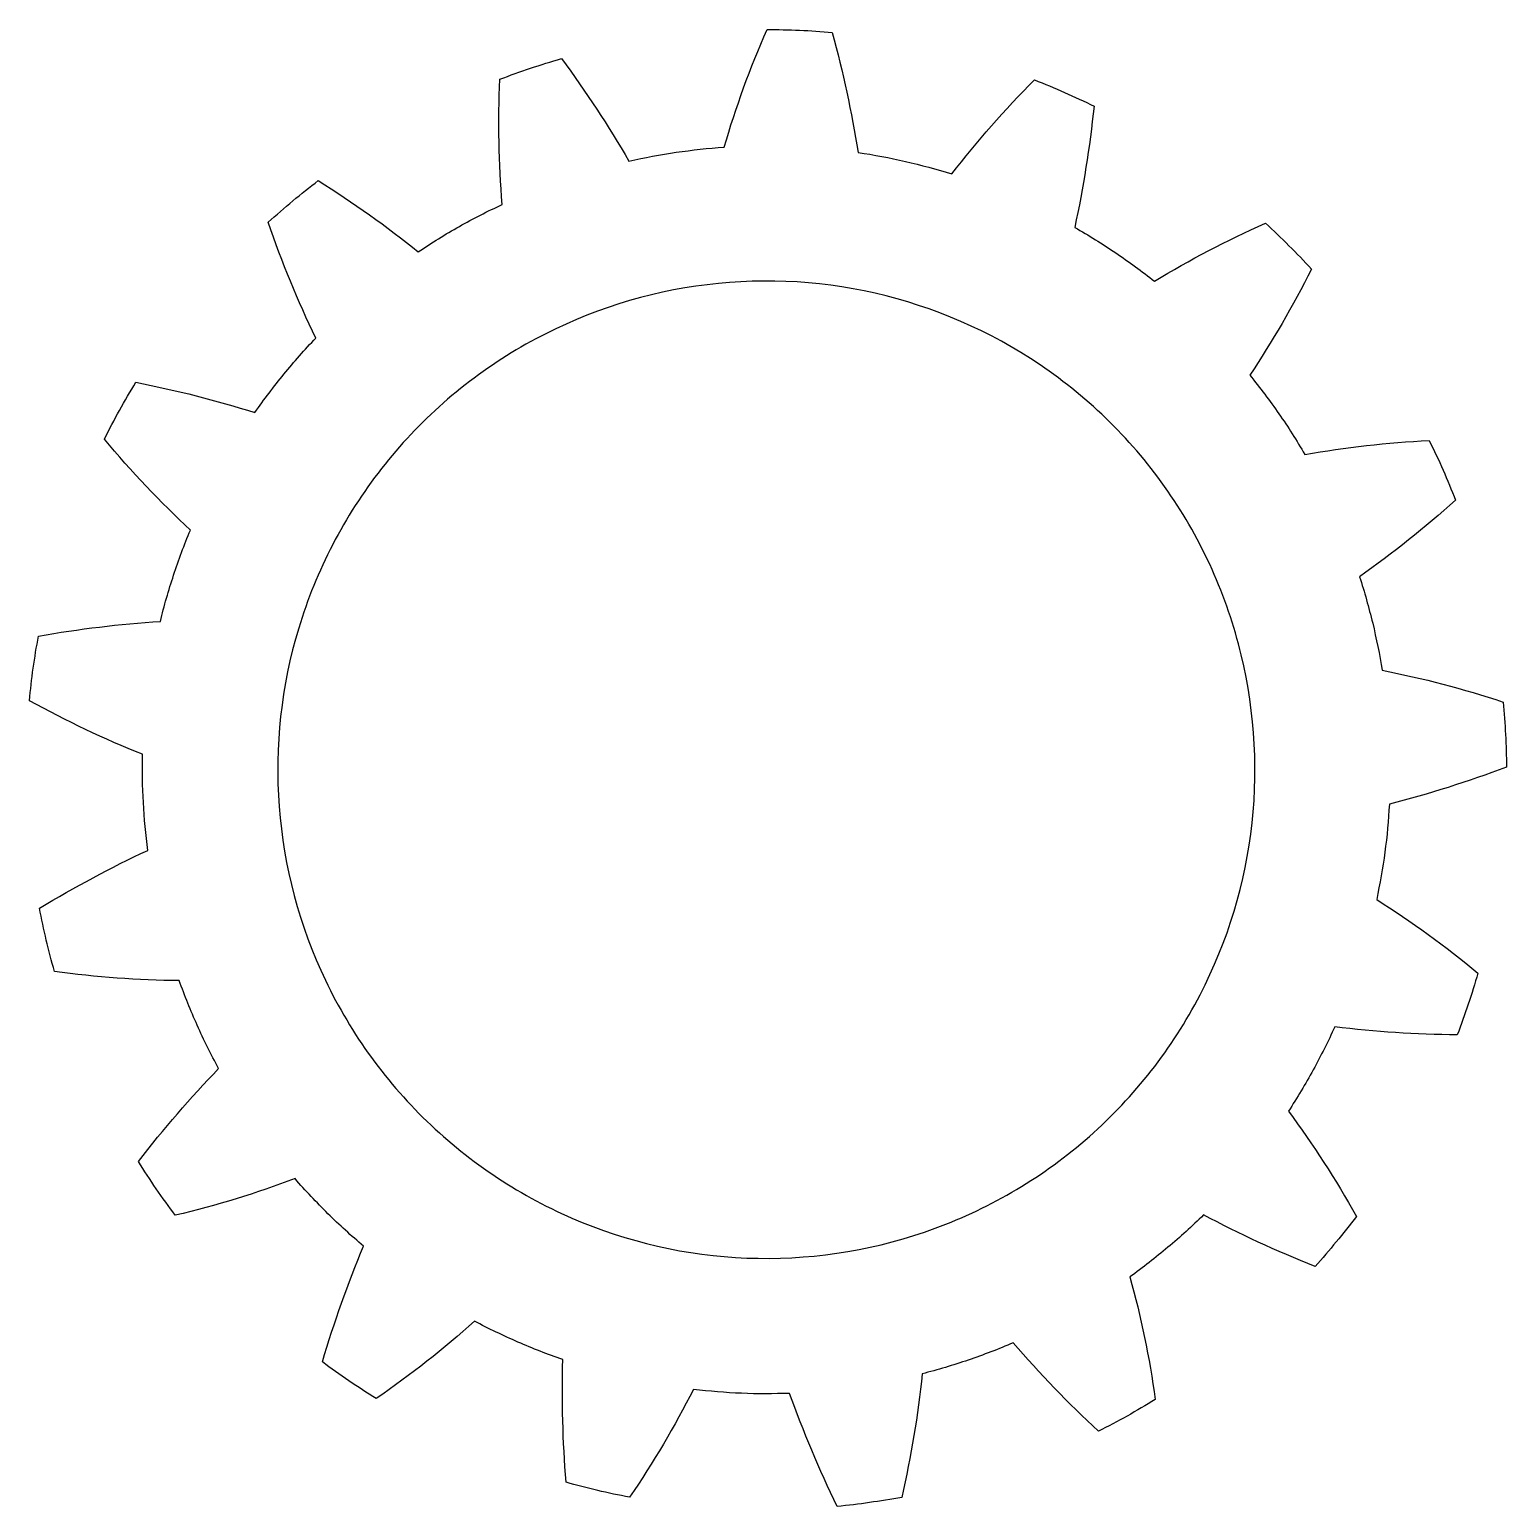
# Model space of a CAD drawing. Header units: centimetres. Extents: x -8.4 to 8.4, y -8.4 to 8.4.
import ezdxf

# ---------------------------------------------------------------- set-up
doc = ezdxf.new("R2010")
doc.units = ezdxf.units.CM
doc.header["$MEASUREMENT"] = 0
doc.layers.add('Camada 1', color=7, linetype='Continuous')

msp = doc.modelspace()

# ---------------------------------------------------------------- linework, layer by layer
at = {"layer": 'Camada 1', "color": 250}
for points, knots in [([(6.97721, -0.95066), (7.00475, -0.77114), (7.01645, -0.58932), (7.0288, -0.40832), (7.0288, -0.40832), (7.47063, -0.29489), (7.91902, -0.1554), (8.35238, 0.00975), (8.35238, 0.00975), (8.35339, 0.25565), (8.33807, 0.50132), (8.31764, 0.7459), (8.31764, 0.7459), (7.86076, 0.896), (7.40851, 1.01615), (6.94697, 1.10483), (6.94697, 1.10483), (6.9217, 1.28477), (6.87855, 1.46146), (6.84127, 1.63926), (6.84127, 1.63926), (6.7933, 1.81436), (6.75091, 1.99121), (6.69109, 2.16282), (6.69109, 2.16282), (7.06775, 2.42957), (7.42806, 2.71755), (7.77683, 3.02877), (7.77683, 3.02877), (7.6878, 3.25734), (7.5903, 3.48364), (7.47909, 3.70282), (7.47909, 3.70282), (7.00363, 3.68131), (6.53077, 3.62702), (6.07254, 3.54613), (6.07254, 3.54613), (5.9788, 3.7016), (5.88535, 3.85789), (5.77877, 4.00502), (5.77877, 4.00502), (5.67717, 4.15581), (5.56417, 4.29818), (5.45222, 4.44121), (5.45222, 4.44121), (5.70148, 4.82232), (5.93717, 5.22586), (6.14831, 5.64165), (6.14831, 5.64165), (5.98236, 5.82294), (5.80679, 5.99466), (5.62732, 6.16224), (5.62732, 6.16224), (5.18721, 5.9637), (4.77322, 5.7497), (4.37182, 5.5039), (4.37182, 5.5039), (4.23125, 5.61907), (4.08181, 5.72255), (3.93346, 5.82735), (3.93346, 5.82735), (3.78109, 5.92625), (3.62882, 6.02542), (3.46988, 6.11339), (3.46988, 6.11339), (3.56875, 6.56559), (3.63837, 7.01731), (3.68816, 7.48536), (3.68816, 7.48536), (3.46744, 7.59268), (3.24363, 7.69367), (3.01437, 7.78175), (3.01437, 7.78175), (2.67795, 7.44573), (2.36445, 7.08558), (2.08076, 6.71852), (2.08076, 6.71852), (1.90688, 6.77141), (1.73204, 6.82065), (1.55458, 6.8601), (1.55458, 6.8601), (1.37765, 6.90095), (1.19895, 6.93551), (1.01922, 6.96114), (1.01922, 6.96114), (0.94754, 7.41413), (0.85031, 7.87004), (0.72606, 8.31824), (0.72606, 8.31824), (0.48137, 8.3427), (0.23504, 8.35063), (-0.01054, 8.35143), (-0.01054, 8.35143), (-0.20257, 7.91415), (-0.364, 7.47016), (-0.49499, 7.02079), (-0.49499, 7.02079), (-0.67636, 7.01084), (-0.85691, 6.9874), (-1.0367, 6.96287), (-1.0367, 6.96287), (-1.21643, 6.93591), (-1.39516, 6.904), (-1.57214, 6.86249), (-1.57214, 6.86249), (-1.80392, 7.26402), (-2.0563, 7.64312), (-2.33483, 8.0234), (-2.33483, 8.0234), (-2.56959, 7.95344), (-2.80372, 7.87928), (-3.03206, 7.78864), (-3.03206, 7.78864), (-3.05511, 7.31509), (-3.04341, 6.83535), (-3.00677, 6.37455), (-3.00677, 6.37455), (-3.16946, 6.29398), (-3.33398, 6.21633), (-3.49051, 6.12378), (-3.49051, 6.12378), (-3.65048, 6.0375), (-3.80211, 5.93698), (-3.95499, 5.83904), (-3.95499, 5.83904), (-4.3107, 6.12177), (-4.69291, 6.39686), (-5.08585, 6.64329), (-5.08585, 6.64329), (-5.28222, 6.4952), (-5.4695, 6.33598), (-5.65256, 6.17215), (-5.65256, 6.17215), (-5.49675, 5.71672), (-5.3204, 5.28336), (-5.11323, 4.86167), (-5.11323, 4.86167), (-5.2411, 4.73253), (-5.35776, 4.59291), (-5.47521, 4.4545), (-5.47521, 4.4545), (-5.58901, 4.31279), (-5.70026, 4.16928), (-5.80327, 4.01952), (-5.80327, 4.01952), (-6.24428, 4.15941), (-6.68724, 4.26987), (-7.14973, 4.36287), (-7.14973, 4.36287), (-7.27617, 4.15263), (-7.39722, 3.93917), (-7.50641, 3.71932), (-7.50641, 3.71932), (-7.20037, 3.35248), (-6.87445, 3.00899), (-6.53293, 2.69157), (-6.53293, 2.69157), (-6.60318, 2.52401), (-6.66647, 2.35372), (-6.72314, 2.18106), (-6.72314, 2.18106), (-6.77749, 2.0077), (-6.8331, 1.83448), (-6.87274, 1.65711), (-6.87274, 1.65711), (-7.33245, 1.62822), (-7.79248, 1.57326), (-8.25148, 1.4914), (-8.25148, 1.4914), (-8.29672, 1.25018), (-8.33133, 1.00615), (-8.35247, 0.76131), (-8.35247, 0.76131), (-7.9367, 0.52951), (-7.50596, 0.32713), (-7.07358, 0.15512), (-7.07358, 0.15512), (-7.07549, -0.0263), (-7.07792, -0.20839), (-7.06485, -0.38966), (-7.06485, -0.38966), (-7.05739, -0.57119), (-7.03688, -0.75182), (-7.01577, -0.93229), (-7.01577, -0.93229), (-7.43122, -1.12567), (-7.83852, -1.34364), (-8.24095, -1.58647), (-8.24095, -1.58647), (-8.19219, -1.82661), (-8.13853, -2.06552), (-8.07066, -2.30098), (-8.07066, -2.30098), (-7.59923, -2.36615), (-7.1234, -2.39972), (-6.65972, -2.40512), (-6.65972, -2.40512), (-6.59603, -2.57527), (-6.53177, -2.74524), (-6.45536, -2.91026), (-6.45536, -2.91026), (-6.38424, -3.07742), (-6.29891, -3.23829), (-6.21422, -3.39873), (-6.21422, -3.39873), (-6.53037, -3.72758), (-6.83869, -4.08178), (-7.12047, -4.45013), (-7.12047, -4.45013), (-6.99196, -4.65976), (-6.8503, -4.86119), (-6.70362, -5.05833), (-6.70362, -5.05833), (-6.23727, -4.94678), (-5.78758, -4.80986), (-5.34916, -4.64309), (-5.34916, -4.64309), (-5.23288, -4.78271), (-5.10424, -4.91146), (-4.97679, -5.04073), (-4.97679, -5.04073), (-4.84746, -5.16839), (-4.7134, -5.29095), (-4.57431, -5.40784), (-4.57431, -5.40784), (-4.75288, -5.83263), (-4.90504, -6.26562), (-5.03977, -6.71726), (-5.03977, -6.71726), (-4.84189, -6.86252), (-4.64014, -7.00214), (-4.43157, -7.13154), (-4.43157, -7.13154), (-4.0371, -6.85849), (-3.66708, -6.56888), (-3.31855, -6.25577), (-3.31855, -6.25577), (-3.1585, -6.34192), (-2.99401, -6.41891), (-2.82799, -6.49281), (-2.82799, -6.49281), (-2.66024, -6.56229), (-2.49279, -6.63325), (-2.31999, -6.68955), (-2.31999, -6.68955), (-2.33396, -7.15077), (-2.32097, -7.61154), (-2.28279, -8.07798), (-2.28279, -8.07798), (-2.04628, -8.1441), (-1.80728, -8.20284), (-1.56529, -8.24599), (-1.56529, -8.24599), (-1.29626, -7.85467), (-1.05422, -7.44171), (-0.84319, -7.0297), (-0.84319, -7.0297), (-0.6624, -7.047), (-0.48158, -7.06703), (-0.29992, -7.07082), (-0.29992, -7.07082), (-0.11836, -7.08156), (0.06341, -7.0754), (0.24499, -7.0727), (0.24499, -7.0727), (0.39892, -7.50029), (0.57926, -7.93424), (0.78384, -8.35146), (0.78384, -8.35146), (1.02863, -8.32863), (1.27112, -8.29153), (1.51274, -8.2492), (1.51274, -8.2492), (1.6191, -7.77848), (1.69792, -7.31956), (1.74401, -6.85138), (1.74401, -6.85138), (1.92022, -6.8073), (2.09395, -6.75409), (2.26606, -6.69591), (2.26606, -6.69591), (2.43719, -6.63556), (2.60851, -6.57402), (2.77435, -6.49985), (2.77435, -6.49985), (3.07362, -6.84788), (3.39586, -7.18438), (3.73706, -7.50042), (3.73706, -7.50042), (3.95807, -7.39279), (4.17166, -7.26997), (4.38121, -7.14151), (4.38121, -7.14151), (4.31491, -6.66875), (4.21873, -6.20594), (4.094, -5.75496), (4.094, -5.75496), (4.24222, -5.65), (4.38533, -5.53766), (4.52416, -5.42063), (4.52416, -5.42063), (4.66389, -5.3045), (4.79695, -5.18063), (4.92741, -5.05429), (4.92741, -5.05429), (5.33204, -5.26945), (5.75225, -5.46363), (6.18778, -5.63751), (6.18778, -5.63751), (6.35201, -5.45489), (6.50827, -5.26566), (6.65702, -5.0704), (6.65702, -5.0704), (6.41945, -4.65098), (6.16828, -4.25834), (5.88663, -3.88142), (5.88663, -3.88142), (5.98789, -3.73037), (6.07787, -3.5726), (6.16831, -3.41499), (6.16831, -3.41499), (6.25245, -3.25399), (6.33817, -3.09365), (6.41059, -2.92705), (6.41059, -2.92705), (6.86925, -2.98378), (7.32732, -3.0124), (7.79666, -3.01817), (7.79666, -3.01817), (7.88368, -2.78878), (7.9639, -2.55629), (8.03002, -2.31967), (8.03002, -2.31967), (7.66598, -2.01595), (7.27545, -1.73632), (6.88588, -1.48811), (6.88588, -1.48811), (6.92022, -1.30949), (6.95575, -1.13127), (6.97721, -0.95066)], [0, 0, 0, 0, 0.01162791, 0.01162791, 0.01162791, 0.01162791, 0.02325581, 0.02325581, 0.02325581, 0.02325581, 0.03488372, 0.03488372, 0.03488372, 0.03488372, 0.04651163, 0.04651163, 0.04651163, 0.04651163, 0.05813953, 0.05813953, 0.05813953, 0.05813953, 0.06976744, 0.06976744, 0.06976744, 0.06976744, 0.08139535, 0.08139535, 0.08139535, 0.08139535, 0.09302326, 0.09302326, 0.09302326, 0.09302326, 0.10465116, 0.10465116, 0.10465116, 0.10465116, 0.11627907, 0.11627907, 0.11627907, 0.11627907, 0.12790698, 0.12790698, 0.12790698, 0.12790698, 0.13953488, 0.13953488, 0.13953488, 0.13953488, 0.15116279, 0.15116279, 0.15116279, 0.15116279, 0.1627907, 0.1627907, 0.1627907, 0.1627907, 0.1744186, 0.1744186, 0.1744186, 0.1744186, 0.18604651, 0.18604651, 0.18604651, 0.18604651, 0.19767442, 0.19767442, 0.19767442, 0.19767442, 0.20930233, 0.20930233, 0.20930233, 0.20930233, 0.22093023, 0.22093023, 0.22093023, 0.22093023, 0.23255814, 0.23255814, 0.23255814, 0.23255814, 0.24418605, 0.24418605, 0.24418605, 0.24418605, 0.25581395, 0.25581395, 0.25581395, 0.25581395, 0.26744186, 0.26744186, 0.26744186, 0.26744186, 0.27906977, 0.27906977, 0.27906977, 0.27906977, 0.29069767, 0.29069767, 0.29069767, 0.29069767, 0.30232558, 0.30232558, 0.30232558, 0.30232558, 0.31395349, 0.31395349, 0.31395349, 0.31395349, 0.3255814, 0.3255814, 0.3255814, 0.3255814, 0.3372093, 0.3372093, 0.3372093, 0.3372093, 0.34883721, 0.34883721, 0.34883721, 0.34883721, 0.36046512, 0.36046512, 0.36046512, 0.36046512, 0.37209302, 0.37209302, 0.37209302, 0.37209302, 0.38372093, 0.38372093, 0.38372093, 0.38372093, 0.39534884, 0.39534884, 0.39534884, 0.39534884, 0.40697674, 0.40697674, 0.40697674, 0.40697674, 0.41860465, 0.41860465, 0.41860465, 0.41860465, 0.43023256, 0.43023256, 0.43023256, 0.43023256, 0.44186047, 0.44186047, 0.44186047, 0.44186047, 0.45348837, 0.45348837, 0.45348837, 0.45348837, 0.46511628, 0.46511628, 0.46511628, 0.46511628, 0.47674419, 0.47674419, 0.47674419, 0.47674419, 0.48837209, 0.48837209, 0.48837209, 0.48837209, 0.5, 0.5, 0.5, 0.5, 0.51162791, 0.51162791, 0.51162791, 0.51162791, 0.52325581, 0.52325581, 0.52325581, 0.52325581, 0.53488372, 0.53488372, 0.53488372, 0.53488372, 0.54651163, 0.54651163, 0.54651163, 0.54651163, 0.55813953, 0.55813953, 0.55813953, 0.55813953, 0.56976744, 0.56976744, 0.56976744, 0.56976744, 0.58139535, 0.58139535, 0.58139535, 0.58139535, 0.59302326, 0.59302326, 0.59302326, 0.59302326, 0.60465116, 0.60465116, 0.60465116, 0.60465116, 0.61627907, 0.61627907, 0.61627907, 0.61627907, 0.62790698, 0.62790698, 0.62790698, 0.62790698, 0.63953488, 0.63953488, 0.63953488, 0.63953488, 0.65116279, 0.65116279, 0.65116279, 0.65116279, 0.6627907, 0.6627907, 0.6627907, 0.6627907, 0.6744186, 0.6744186, 0.6744186, 0.6744186, 0.68604651, 0.68604651, 0.68604651, 0.68604651, 0.69767442, 0.69767442, 0.69767442, 0.69767442, 0.70930233, 0.70930233, 0.70930233, 0.70930233, 0.72093023, 0.72093023, 0.72093023, 0.72093023, 0.73255814, 0.73255814, 0.73255814, 0.73255814, 0.74418605, 0.74418605, 0.74418605, 0.74418605, 0.75581395, 0.75581395, 0.75581395, 0.75581395, 0.76744186, 0.76744186, 0.76744186, 0.76744186, 0.77906977, 0.77906977, 0.77906977, 0.77906977, 0.79069767, 0.79069767, 0.79069767, 0.79069767, 0.80232558, 0.80232558, 0.80232558, 0.80232558, 0.81395349, 0.81395349, 0.81395349, 0.81395349, 0.8255814, 0.8255814, 0.8255814, 0.8255814, 0.8372093, 0.8372093, 0.8372093, 0.8372093, 0.84883721, 0.84883721, 0.84883721, 0.84883721, 0.86046512, 0.86046512, 0.86046512, 0.86046512, 0.87209302, 0.87209302, 0.87209302, 0.87209302, 0.88372093, 0.88372093, 0.88372093, 0.88372093, 0.89534884, 0.89534884, 0.89534884, 0.89534884, 0.90697674, 0.90697674, 0.90697674, 0.90697674, 0.91860465, 0.91860465, 0.91860465, 0.91860465, 0.93023256, 0.93023256, 0.93023256, 0.93023256, 0.94186047, 0.94186047, 0.94186047, 0.94186047, 0.95348837, 0.95348837, 0.95348837, 0.95348837, 0.96511628, 0.96511628, 0.96511628, 0.96511628, 0.97674419, 0.97674419, 0.97674419, 0.97674419, 1, 1, 1, 1]), ([(5.4607, -0.74844), (5.37154, -1.4221), (5.15532, -2.08017), (4.82737, -2.67828), (4.82737, -2.67828), (4.49945, -3.27653), (4.05897, -3.81258), (3.53851, -4.25025), (3.53851, -4.25025), (3.01805, -4.68848), (2.41736, -5.02696), (1.7725, -5.24762), (1.7725, -5.24762), (1.12639, -5.47151), (0.43797, -5.56745), (-0.23952, -5.54178), (-0.23952, -5.54178), (-0.91828, -5.51543), (-1.59233, -5.36131), (-2.21768, -5.08958), (-2.21768, -5.08958), (-2.84353, -4.8192), (-3.41836, -4.4295), (-3.90268, -3.95084), (-3.90268, -3.95084), (-4.38761, -3.47258), (-4.78099, -2.90534), (-5.05883, -2.28479), (-5.05883, -2.28479), (-5.33826, -1.6658), (-5.5027, -0.98584), (-5.53696, -0.30751), (-5.53696, -0.30751), (-5.57334, 0.37138), (-5.48254, 1.05565), (-5.2697, 1.70269), (-5.2697, 1.70269), (-5.05764, 2.34973), (-4.72431, 2.95901), (-4.29122, 3.48551), (-4.29122, 3.48551), (-3.85905, 4.01282), (-3.32996, 4.45804), (-2.73825, 4.79157), (-2.73825, 4.79157), (-2.1473, 5.12389), (-1.49106, 5.35307), (-0.81412, 5.44909), (-0.81412, 5.44909), (-0.13962, 5.54754), (0.54928, 5.52085), (1.21254, 5.36887), (1.21254, 5.36887), (1.87559, 5.21742), (2.51225, 4.94181), (3.07727, 4.55943), (3.07727, 4.55943), (3.64234, 4.17724), (4.13531, 3.69072), (4.5224, 3.13224), (4.5224, 3.13224), (4.91031, 2.57389), (5.19143, 1.94445), (5.35428, 1.27955), (5.35428, 1.27955), (5.51298, 0.61379), (5.55063, -0.07465), (5.4607, -0.74844)], [0, 0, 0, 0, 0.05555556, 0.05555556, 0.05555556, 0.05555556, 0.11111111, 0.11111111, 0.11111111, 0.11111111, 0.16666667, 0.16666667, 0.16666667, 0.16666667, 0.22222222, 0.22222222, 0.22222222, 0.22222222, 0.27777778, 0.27777778, 0.27777778, 0.27777778, 0.33333333, 0.33333333, 0.33333333, 0.33333333, 0.38888889, 0.38888889, 0.38888889, 0.38888889, 0.44444444, 0.44444444, 0.44444444, 0.44444444, 0.5, 0.5, 0.5, 0.5, 0.55555556, 0.55555556, 0.55555556, 0.55555556, 0.61111111, 0.61111111, 0.61111111, 0.61111111, 0.66666667, 0.66666667, 0.66666667, 0.66666667, 0.72222222, 0.72222222, 0.72222222, 0.72222222, 0.77777778, 0.77777778, 0.77777778, 0.77777778, 0.83333333, 0.83333333, 0.83333333, 0.83333333, 0.88888889, 0.88888889, 0.88888889, 0.88888889, 1, 1, 1, 1])]:
    msp.add_open_spline(points, degree=3, knots=knots, dxfattribs=at)

doc.saveas('drawing.dxf')
